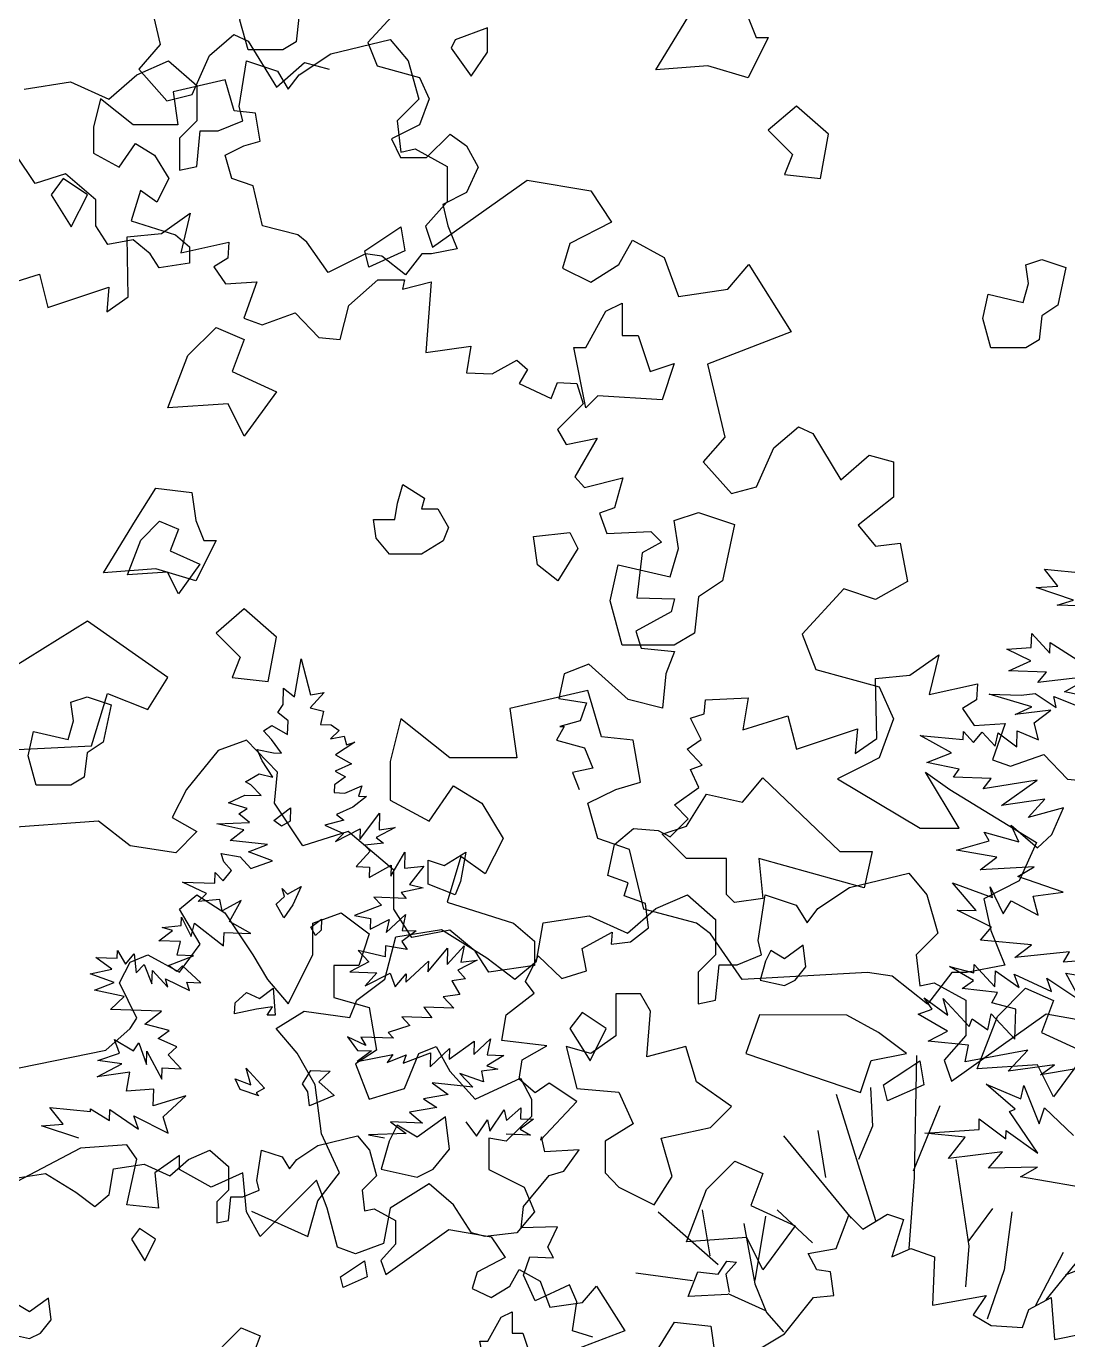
# Model space of a CAD drawing. Header units: inches. Extents: x 11.9 to 85.3, y 21.1 to 37.4.
# Drawn here: x 15.43 to 15.891, y 23.32 to 23.9 of the extents above; entities that cross this region are included whole.
import ezdxf

# ---------------------------------------------------------------- set-up
doc = ezdxf.new("R2010")
doc.units = ezdxf.units.IN
doc.header["$MEASUREMENT"] = 0
doc.layers.add('CAY', color=94, linetype='Continuous')
doc.layers.add('CAY-3', color=61, linetype='Continuous')

# ---------------------------------------------------------------- blocks, each defined once
blk = doc.blocks.new('A$C76451831')
at = {"layer": 'CAY'}
for p, q in [((1479.9, 1929.8), (1538.3, 1944)), ((1538.3, 1944), (1555.9, 1922.7)), ((1448.6, 1909.2), (1479.9, 1929.8)), ((1288.9, 1909.2), (1320.1, 1922.7)), ((1320.1, 1922.7), (1347.8, 1898.6)), ((1389.7, 1877.9), (1396.8, 1922.7)), ((1396.8, 1922.7), (1427.4, 1912.7)), ((1555.9, 1922.7), (1566.6, 1885)), ((1178, 1895), (1223.4, 1902.1)), ((1223.4, 1902.1), (1261.1, 1885)), ((1261.1, 1885), (1288.9, 1909.2)), ((1427.4, 1912.7), (1438, 1895)), ((1438, 1895), (1448.6, 1909.2)), ((1033, 1881.5), (1077.8, 1888.5)), ((1077.8, 1888.5), (1122.6, 1860.8)), ((1171.5, 1857.3), (1178, 1895)), ((1347.8, 1898.6), (1347.8, 1863.8)), ((1022.3, 1839.6), (1033, 1881.5)), ((1393.2, 1863.8), (1389.7, 1877.9)), ((1566.6, 1885), (1545.3, 1863.8)), ((1347.8, 1863.8), (1330.7, 1846.6)), ((1369, 1853.7), (1393.2, 1863.8)), ((1545.3, 1863.8), (1548.9, 1833.1)), ((1122.6, 1860.8), (1150.3, 1839.6)), ((1150.3, 1839.6), (1171.5, 1857.3)), ((1347.8, 1818.9), (1351.4, 1853.7)), ((1351.4, 1853.7), (1369, 1853.7)), ((994.6, 1818.9), (1022.3, 1839.6)), ((1330.7, 1846.6), (1330.7, 1815.4)), ((1548.9, 1833.1), (1563, 1836)), ((1563, 1836), (1594.3, 1818.9)), ((987.6, 1801.8), (994.6, 1818.9)), ((1330.7, 1815.4), (1347.8, 1818.9)), ((1594.3, 1818.9), (1594.3, 1784.1)), ((915, 1791.2), (942.7, 1808.3)), ((942.7, 1808.3), (987.6, 1801.8)), ((1580.1, 1739.3), (1673.3, 1805.4)), ((1673.3, 1805.4), (1735.8, 1794.7)), ((935.7, 1767), (915, 1791.2)), ((1594.3, 1784.1), (1573, 1759.9)), ((953.4, 1735.8), (935.7, 1767)), ((1573, 1759.9), (1580.1, 1739.3)), ((4659.2, 1730), (4666, 1767.4)), ((4666, 1767.4), (4675.2, 1732.1)), ((959.8, 1687.4), (953.4, 1735.8)), ((4648.1, 1722.6), (4648.6, 1738.5)), ((4648.6, 1738.5), (4659.2, 1730)), ((4688.4, 1734.4), (4674.7, 1719)), ((4675.2, 1732.1), (4688.4, 1734.4)), ((4642.8, 1714.7), (4648.1, 1722.6)), ((4653, 1706.2), (4642.8, 1714.7)), ((4674.7, 1719), (4687.7, 1715.8)), ((4687.7, 1715.8), (4685, 1702.8)), ((4628.6, 1696.6), (4636.9, 1701.7)), ((4636.5, 1688.1), (4628.6, 1696.6)), ((4636.9, 1701.7), (4652.5, 1693)), ((4652.5, 1693), (4653, 1706.2)), ((4685, 1702.8), (4695.4, 1702.4)), ((4703.4, 1696.7), (4694.9, 1688.8)), ((4695.4, 1702.4), (4703.4, 1696.7)), ((977.5, 1649), (959.8, 1687.4)), ((4646.4, 1674.6), (4636.5, 1688.1)), ((4694.9, 1688.8), (4708.2, 1691.1)), ((4718.8, 1685.3), (4699.8, 1672.8)), ((4708.2, 1691.1), (4710.6, 1682.8)), ((4710.6, 1682.8), (4718.8, 1685.3)), ((4627.6, 1667.1), (4622.5, 1678.2)), ((4622.5, 1678.2), (4638.7, 1674.9)), ((4638.7, 1674.9), (4646.4, 1674.6)), ((4699.8, 1672.8), (4715.4, 1664.1)), ((4637.9, 1650.9), (4627.6, 1667.1)), ((4715.4, 1664.1), (4699.3, 1656.9)), ((4699.3, 1656.9), (4709.5, 1651.1)), ((956.3, 1621.3), (977.5, 1649)), ((4611, 1646.4), (4624.4, 1654.1)), ((4616.3, 1643.5), (4611, 1646.4)), ((4626.4, 1632.7), (4616.3, 1643.5)), ((4624.4, 1654.1), (4637.9, 1650.9)), ((4698.8, 1643.4), (4698.5, 1635.7)), ((4709.5, 1651.1), (4698.8, 1643.4)), ((4708.9, 1635.3), (4725.5, 1642.4)), ((4725.5, 1642.4), (4722.4, 1632.1)), ((4594.4, 1625.7), (4610.5, 1633.3)), ((4610.5, 1633.3), (4626.4, 1632.7)), ((4698.5, 1635.7), (4708.9, 1635.3)), ((4730.1, 1631.8), (4716.6, 1621.4)), ((4722.4, 1632.1), (4730.1, 1631.8)), ((946.3, 1586.5), (956.3, 1621.3)), ((4612.8, 1620.1), (4594.4, 1625.7)), ((4604.5, 1614.9), (4612.8, 1620.1)), ((4716.6, 1621.4), (4700.5, 1614.3)), ((890.9, 1611.3), (946.3, 1586.5)), ((4582.8, 1604.8), (4615, 1606.4)), ((4609.3, 1598.9), (4582.8, 1604.8)), ((4615, 1606.4), (4604.5, 1614.9)), ((4708, 1608.6), (4689.3, 1603.8)), ((4689.3, 1603.8), (4707.5, 1595.4)), ((4700.5, 1614.3), (4708, 1608.6)), ((4723.6, 1589.4), (4743.1, 1615.5)), ((4743.1, 1615.5), (4742.6, 1599.2)), ((4595.8, 1588.5), (4609.3, 1598.9)), ((4699.6, 1587.6), (4724, 1599.9)), ((4707.5, 1595.4), (4699.6, 1587.6)), ((4724, 1599.9), (4723.6, 1589.4)), ((4758.5, 1601.4), (4739.6, 1591.6)), ((4739.6, 1591.6), (4747.1, 1585.9)), ((4742.6, 1599.2), (4758.5, 1601.4)), ((4632.8, 1584.5), (4595.8, 1588.5)), ((4614, 1577.4), (4632.8, 1584.5)), ((4733.7, 1578.2), (4720, 1562.8)), ((4747.1, 1585.9), (4728.4, 1583.8)), ((4728.4, 1583.8), (4733.7, 1578.2)), ((4587.2, 1575.6), (4605.7, 1572.3)), ((4589.7, 1567.4), (4587.2, 1575.6)), ((4597.1, 1559), (4589.7, 1567.4)), ((4605.7, 1572.3), (4616.2, 1561)), ((4637.7, 1568.4), (4614, 1577.4)), ((4616.2, 1561), (4637.7, 1568.4)), ((4754.1, 1553.5), (4768.1, 1577)), ((4768.1, 1577), (4767.5, 1561.2)), ((4580.8, 1546.4), (4581.1, 1557.2)), ((4581.1, 1557.2), (4589, 1548.8)), ((4589, 1548.8), (4597.1, 1559)), ((4720, 1562.8), (4733.1, 1562.4)), ((4732.8, 1552), (4754.5, 1564.3)), ((4733.1, 1562.4), (4732.8, 1552)), ((4754.5, 1564.3), (4754.1, 1553.5)), ((4767.5, 1561.2), (4786.6, 1563.2)), ((4786.6, 1563.2), (4772.4, 1545.1)), ((4572.7, 1536.2), (4549.1, 1547.5)), ((4549.1, 1547.5), (4580.8, 1546.4)), ((4785.9, 1541.9), (4764.4, 1537.2)), ((4772.4, 1545.1), (4785.9, 1541.9)), ((4564.3, 1528.4), (4572.7, 1536.2)), ((4585.6, 1530.3), (4564.3, 1528.4)), ((4588, 1519.4), (4585.6, 1530.3)), ((4606.9, 1529.6), (4588, 1519.4)), ((4595.3, 1508.7), (4606.9, 1529.6)), ((4769.2, 1531.6), (4737.5, 1532.7)), ((4737.5, 1532.7), (4745, 1524.8)), ((4764.4, 1537.2), (4769.2, 1531.6)), ((4547.6, 1504.9), (4547.9, 1513.1)), ((4547.9, 1513.1), (4557.6, 1494.1)), ((4745, 1524.8), (4718.3, 1514.8)), ((4718.3, 1514.8), (4734.1, 1511.6)), ((4749.5, 1497.9), (4768.7, 1515.8)), ((4768.7, 1515.8), (4765.4, 1500)), ((4528.9, 1502.9), (4547.6, 1504.9)), ((4539.3, 1499.8), (4528.9, 1502.9)), ((4557.6, 1494.1), (4560.8, 1507.2)), ((4560.8, 1507.2), (4589.5, 1484.9)), ((4616.2, 1497.1), (4595.3, 1508.7)), ((4734.1, 1511.6), (4733.7, 1501.1)), ((4733.7, 1501.1), (4752.6, 1510.9)), ((4752.6, 1510.9), (4749.5, 1497.9)), ((4525.8, 1489.8), (4539.3, 1499.8)), ((4547, 1489.1), (4525.8, 1489.8)), ((4543.8, 1475.6), (4547, 1489.1)), ((4589.5, 1484.9), (4589.9, 1498)), ((4589.9, 1498), (4616.2, 1497.1)), ((4779, 1499.6), (4765, 1489.2)), ((4765, 1489.2), (4770.2, 1481.3)), ((4765.4, 1500), (4779, 1499.6)), ((4484.8, 1472.7), (4485.1, 1480.4)), ((4485.1, 1480.4), (4492.8, 1466.9)), ((4492.8, 1466.9), (4501.3, 1477.1)), ((4501.3, 1477.1), (4503.4, 1458.4)), ((4535.3, 1465.5), (4559.7, 1475)), ((4559.7, 1475), (4543.8, 1475.6)), ((4722.1, 1480.2), (4732.6, 1469)), ((4748.6, 1473.9), (4722.1, 1480.2)), ((4749, 1484.7), (4748.6, 1473.9)), ((4770.2, 1481.3), (4749, 1484.7)), ((4790.7, 1459.3), (4810.1, 1482.6)), ((4809.5, 1466.3), (4826.5, 1484.8)), ((4810.1, 1482.6), (4809.5, 1466.3)), ((4826.5, 1484.8), (4823.2, 1468.6)), ((4458, 1457.3), (4479.5, 1462)), ((4463.6, 1473.4), (4484.8, 1472.7)), ((4479.5, 1462), (4463.6, 1473.4)), ((4503.4, 1458.4), (4511.4, 1466.3)), ((4511.4, 1466.3), (4518.8, 1447.4)), ((4543.3, 1459.7), (4535.3, 1465.5)), ((4548.9, 1465), (4543.3, 1459.7)), ((4566.9, 1448.5), (4548.9, 1465)), ((4732.6, 1469), (4713.7, 1459.2)), ((4769, 1449.1), (4791.1, 1469.7)), ((4791.1, 1469.7), (4790.7, 1459.3)), ((4839.1, 1470.7), (4820.2, 1461)), ((4823.2, 1468.6), (4839.1, 1470.7)), ((4481.7, 1448.7), (4458, 1457.3)), ((4462.4, 1441.3), (4481.7, 1448.7)), ((4518.8, 1447.4), (4519.3, 1460.6)), ((4519.3, 1460.6), (4534.6, 1444.2)), ((4534.6, 1444.2), (4532.2, 1452.4)), ((4532.2, 1452.4), (4555.8, 1440.7)), ((4555.8, 1440.7), (4553.3, 1449)), ((4553.3, 1449), (4566.9, 1448.5)), ((4713.7, 1459.2), (4740.4, 1458.3)), ((4740.4, 1458.3), (4729, 1445.5)), ((4729, 1445.5), (4753.5, 1457.8)), ((4753.5, 1457.8), (4758.5, 1444.5)), ((4758.5, 1444.5), (4769.3, 1457.3)), ((4769.3, 1457.3), (4769, 1449.1)), ((4827.6, 1452.5), (4814.4, 1450.3)), ((4814.4, 1450.3), (4822.1, 1436.9)), ((4820.2, 1461), (4827.6, 1452.5)), ((4491.7, 1434.8), (4462.4, 1441.3)), ((4822.1, 1436.9), (4805.7, 1434.7)), ((4478.1, 1422.1), (4491.7, 1434.8)), ((4786.8, 1424.5), (4794.5, 1413.8)), ((4816.2, 1423.5), (4786.8, 1424.5)), ((4805.7, 1434.7), (4816.2, 1423.5)), ((4528.3, 1420.4), (4478.1, 1422.1)), ((4512, 1407.8), (4528.3, 1420.4)), ((4794.5, 1413.8), (4765.1, 1414.8)), ((4765.1, 1414.8), (4773, 1406.4)), ((4535.8, 1401.5), (4512, 1407.8)), ((4525.1, 1393.7), (4535.8, 1401.5)), ((4773, 1406.4), (4751.5, 1399.4)), ((4751.5, 1399.4), (4756.7, 1393.8)), ((4487, 1379.2), (4482, 1392.5)), ((4482, 1392.5), (4500.7, 1381.4)), ((4500.7, 1381.4), (4505.9, 1389.4)), ((4505.9, 1389.4), (4513.4, 1367.9)), ((4543.4, 1385.4), (4525.1, 1393.7)), ((4535, 1377.5), (4543.4, 1385.4)), ((4711.4, 1395.4), (4721.4, 1381.9)), ((4729.7, 1386.6), (4711.4, 1395.4)), ((4724.6, 1394.9), (4729.7, 1386.6)), ((4756.7, 1393.8), (4724.6, 1394.9)), ((4792.9, 1365.8), (4812.1, 1383.7)), ((4811.7, 1373.3), (4836.3, 1391)), ((4812.1, 1383.7), (4811.7, 1373.3)), ((4835.9, 1377.9), (4852.3, 1393.2)), ((4836.3, 1391), (4835.9, 1377.9)), ((4852.3, 1393.2), (4849, 1377.4)), ((4465.5, 1371.8), (4487, 1379.2)), ((4489.4, 1368.7), (4465.5, 1371.8)), ((4513.4, 1367.9), (4513.8, 1381)), ((4513.8, 1381), (4528.7, 1353.7)), ((4547.7, 1363.9), (4535, 1377.5)), ((4735, 1381.4), (4721, 1371)), ((4721, 1371), (4756.1, 1378)), ((4721.4, 1381.9), (4735, 1381.4)), ((4756.1, 1378), (4750.4, 1370)), ((4750.4, 1370), (4769.3, 1377.5)), ((4766.3, 1369.4), (4793.3, 1379.4)), ((4769.3, 1377.5), (4766.3, 1369.4)), ((4793.3, 1379.4), (4792.9, 1365.8)), ((4865.3, 1376.9), (4848.6, 1366.6)), ((4849, 1377.4), (4865.3, 1376.9)), ((3035.1, 1358.6), (3052.2, 1286.6)), ((4464.9, 1355.9), (4489.4, 1368.7)), ((4497.2, 1360.3), (4464.9, 1355.9)), ((4493.9, 1341.8), (4497.2, 1360.3)), ((4528.7, 1353.7), (4529.1, 1364.6)), ((4529.1, 1364.6), (4547.7, 1363.9)), ((4822.1, 1359.3), (4834.8, 1345.7)), ((4845.4, 1350.8), (4822.1, 1359.3)), ((4859.4, 1363.5), (4843.5, 1361.3)), ((4843.5, 1361.3), (4845.4, 1350.8)), ((4848.6, 1366.6), (4859.4, 1363.5)), ((4834.8, 1345.7), (4795, 1349.9)), ((4795, 1349.9), (4810.5, 1338.4)), ((4520.7, 1343.6), (4493.9, 1341.8)), ((4520.1, 1327.3), (4520.7, 1343.6)), ((4552.2, 1337), (4520.1, 1327.3)), ((4530.1, 1316.5), (4552.2, 1337)), ((4810.5, 1338.4), (4786.3, 1334.3)), ((4786.3, 1334.3), (4799.6, 1325.7)), ((4431.5, 1309.1), (4418.5, 1325.8)), ((4418.5, 1325.8), (4458.3, 1321.7)), ((4458.3, 1321.7), (4458.4, 1324.4)), ((4458.4, 1324.4), (4477, 1312.9)), ((4477, 1312.9), (4477.4, 1323.8)), ((4477.4, 1323.8), (4505.7, 1304.2)), ((4799.6, 1325.7), (4772.7, 1321.2)), ((4772.7, 1321.2), (4785.5, 1310.3)), ((4851.8, 1302.5), (4865.7, 1323.4)), ((4865.7, 1323.4), (4868.1, 1312.9)), ((4868.1, 1312.9), (4882.1, 1325.5)), ((4882.1, 1325.5), (4881.7, 1314.6)), ((4410.2, 1307.5), (4431.5, 1309.1)), ((4446.9, 1295.4), (4410.2, 1307.5)), ((4501.2, 1317.5), (4535, 1300.5)), ((4505.7, 1304.2), (4501.2, 1317.5)), ((4535, 1300.5), (4530.1, 1316.5)), ((4753.8, 1311.4), (4769.3, 1300)), ((4785.5, 1310.3), (4753.8, 1311.4)), ((4828.1, 1311.5), (4838.5, 1297.6)), ((4838.5, 1297.6), (4849.5, 1313.5)), ((4849.5, 1313.5), (4851.8, 1302.5)), ((4894.8, 1314.2), (4881.4, 1304.2)), ((4881.7, 1314.6), (4894.8, 1314.2)), ((4682.3, 1288.4), (4721.2, 1297.8)), ((4721.2, 1297.8), (4733, 1283.7)), ((4769.3, 1300), (4732.1, 1298.6)), ((4732.1, 1298.6), (4747.8, 1295.7)), ((4891.6, 1298.4), (4867.6, 1299.3)), ((4881.4, 1304.2), (4891.6, 1298.4)), ((3052.2, 1286.6), (3031, 1262.4)), ((4554.9, 1274.6), (4575.8, 1283.7)), ((4575.8, 1283.7), (4594.3, 1267.5)), ((4622.2, 1253.8), (4626.9, 1283.7)), ((4626.9, 1283.7), (4647.3, 1277)), ((4661.5, 1274.6), (4682.3, 1288.4)), ((4733, 1283.7), (4740.1, 1258.5)), ((4481, 1265.2), (4511.3, 1269.9)), ((4511.3, 1269.9), (4536.5, 1258.5)), ((4536.5, 1258.5), (4554.9, 1274.6)), ((4594.3, 1267.5), (4594.3, 1244.3)), ((4647.3, 1277), (4654.4, 1265.2)), ((4654.4, 1265.2), (4661.5, 1274.6)), ((4384.3, 1256.1), (4414.2, 1260.8)), ((4414.2, 1260.8), (4444.1, 1242.4)), ((4476.7, 1240), (4481, 1265.2)), ((4740.1, 1258.5), (4725.9, 1244.3)), ((4444.1, 1242.4), (4462.6, 1228.2)), ((4594.3, 1244.3), (4582.9, 1232.9)), ((4608.4, 1237.6), (4624.5, 1244.3)), ((4624.5, 1244.3), (4622.2, 1253.8)), ((4725.9, 1244.3), (4728.3, 1223.9)), ((4462.6, 1228.2), (4476.7, 1240)), ((4582.9, 1232.9), (4582.9, 1212.1)), ((4594.3, 1214.4), (4596.6, 1237.6)), ((4596.6, 1237.6), (4608.4, 1237.6)), ((4728.3, 1223.9), (4737.7, 1225.8)), ((4737.7, 1225.8), (4758.6, 1214.4)), ((5192.6, 1187), (5205.3, 1219.7)), ((5205.3, 1219.7), (5219, 1206)), ((5219, 1206), (5243.2, 1220.8)), ((5243.2, 1220.8), (5259.1, 1215.5)), ((4582.9, 1212.1), (4594.3, 1214.4)), ((4749.1, 1161.4), (4811.2, 1205.4)), ((4758.6, 1214.4), (4758.6, 1191.2)), ((4811.2, 1205.4), (4852.9, 1198.3)), ((5259.1, 1215.5), (5247.5, 1178.6)), ((4758.6, 1191.2), (4744.4, 1175.1)), ((4852.9, 1198.3), (4866.7, 1177.9)), ((4866.7, 1177.9), (4839.1, 1163.7)), ((5165.2, 1181.8), (5192.6, 1187)), ((5173.6, 1165.9), (5165.2, 1181.8)), ((5247.5, 1178.6), (5266.4, 1187)), ((5266.4, 1187), (5289.7, 1178.6)), ((5289.7, 1178.6), (5287.5, 1131.1)), ((4744.4, 1175.1), (4749.1, 1161.4)), ((4871.4, 1149.9), (4880.4, 1166.1)), ((4880.4, 1166.1), (4901.2, 1154.7)), ((5187.3, 1163.8), (5173.6, 1165.9)), ((4839.1, 1163.7), (4834.4, 1147.6)), ((4901.2, 1154.7), (4910.7, 1129.1)), ((5190.5, 1140.6), (5187.3, 1163.8)), ((4834.4, 1147.6), (4852.9, 1138.5)), ((4852.9, 1138.5), (4871.4, 1149.9)), ((4942.9, 1133.8), (4956.7, 1149.9)), ((4956.7, 1149.9), (4984.6, 1105.9)), ((5142, 1102.7), (5170.5, 1138.5)), ((5170.5, 1138.5), (5190.5, 1140.6)), ((5287.5, 1131.1), (5340.3, 1140.6)), ((5340.3, 1140.6), (5327.6, 1121.6)), ((5382.5, 1126.9), (5404.6, 1138.5)), ((5404.6, 1138.5), (5407.8, 1097.4)), ((4910.7, 1129.1), (4942.9, 1133.8)), ((5376.1, 1109), (5382.5, 1126.9)), ((5327.6, 1121.6), (5345.5, 1111.1)), ((4984.6, 1105.9), (4929.6, 1084.7)), ((5118.8, 1089), (5142, 1102.7)), ((5345.5, 1111.1), (5376.1, 1109)), ((5407.8, 1097.4), (5435.2, 1102.7)), ((3915.1, 501.1), (3898, 463.3)), ((3898, 463.3), (3863.2, 445.6)), ((3863.2, 445.6), (3870.3, 414.4)), ((3870.3, 414.4), (3883.8, 380.2)), ((3883.8, 380.2), (3846.1, 373.1)), ((3831.9, 373.1), (3807.8, 341.8)), ((3846.1, 373.1), (3831.9, 373.1))]:
    blk.add_line(p, q, dxfattribs=at)
for points in [[(4363.7, 2132.3), (4408, 2146), (4416.4, 2113.3), (4476.5, 2133.3), (4474.4, 2109.1), (4495.5, 2123.9), (4494.4, 2182.9), (4528.2, 2186.1), (4556.7, 2206.1), (4547.2, 2167.1), (4594.6, 2177.6), (4593.6, 2161.8), (4579.9, 2153.4), (4591.5, 2136.5), (4622.1, 2138.6), (4609.4, 2102.8), (4627.3, 2096.4), (4660, 2108), (4683.2, 2083.8), (4704.3, 2081.7), (4712.8, 2115.4), (4741.2, 2140.7), (4767.6, 2140.7), (4765.5, 2131.2), (4794, 2138.6), (4788.7, 2069), (4833, 2075.3), (4828.8, 2049), (4854.1, 2047.9), (4878.3, 2061.6), (4888.9, 2052.1), (4880.5, 2038.4), (4912.1, 2023.7), (4918.4, 2039.5), (4937.4, 2038.4), (4943.7, 2018.4), (4918.4, 1993.1), (4926.9, 1978.3), (4957.4, 1984.6), (4935.3, 1946.7), (4944.8, 1936.1), (4982.8, 1945.6), (4974.3, 1916.1), (4959.6, 1910.8), (4966.9, 1890.8), (5010.2, 1892.9), (5020.7, 1882.3), (5001.7, 1871.8), (4996.5, 1827.5), (5033.4, 1826.4), (5030.2, 1813.8), (4995.4, 1794.8), (5000.7, 1777.9), (5033.4, 1774.7), (5024.9, 1752.6), (5021.8, 1718.9), (4988, 1727.3), (4949, 1762.1), (4924.8, 1752.6), (4919.5, 1728.3), (4946.9, 1724.1), (4940.6, 1706.2), (4920.5, 1700.9), (4924.8, 1700.9), (4917.4, 1687.2), (4944.8, 1679.8), (4953.2, 1659.8), (4933.2, 1655.6), (4939.5, 1638.7)], [(4953.2, 1099.5), (4933.2, 1105.8), (4937.4, 1134.3), (4930, 1151.2), (4896.3, 1135.4), (4884.7, 1160.7), (4891, 1178.6), (4914.2, 1177.5), (4908.9, 1188.1), (4918.4, 1208.1), (4882.5, 1207.1), (4884.7, 1228.2), (4910, 1258.8), (4924.7, 1263), (4939.5, 1284.1), (4905.7, 1282), (4902.6, 1296.7), (4901.5, 1293.6), (4937.4, 1331.5), (4910, 1349.5), (4896.3, 1340), (4880.4, 1353.7), (4883.6, 1372.7), (4907.9, 1386.4), (4863.6, 1391.6), (4867.8, 1417), (4895.2, 1438.1), (4886.8, 1449.7), (4899.4, 1475), (4922.6, 1452.8), (4946.9, 1460.2), (4942.7, 1482.3), (4972.2, 1498.2), (4971.1, 1486.6), (4990.1, 1488.7), (5008, 1502.4), (5004.9, 1526.6), (4983.8, 1534), (4988, 1546.7), (4968, 1554.1), (4974.3, 1584.7), (4993.3, 1600.5), (5017.5, 1598.4), (5029.1, 1592), (5047.1, 1610), (5033.4, 1623.7), (5057.6, 1640.6), (5049.2, 1658.5), (5060.8, 1662.7), (5046, 1678.5), (5059.7, 1688), (5049.2, 1709.1), (5062.9, 1713.3), (5063.9, 1727), (5106.1, 1729.1), (5100.9, 1697.5), (5145.2, 1711.2), (5153.6, 1678.5), (5213.7, 1698.6), (5211.6, 1674.3), (5232.7, 1689.1), (5231.6, 1748.1), (5265.4, 1751.3), (5293.9, 1771.3), (5284.4, 1732.3), (5331.8, 1742.9), (5330.8, 1727), (5317.1, 1718.6), (5328.7, 1701.7), (5359.3, 1703.8), (5346.6, 1668), (5364.5, 1661.6), (5397.2, 1673.2), (5420.4, 1649), (5441.5, 1646.9)], [(4680, 1494.9), (4675.3, 1503.2), (4686, 1511), (4685.6, 1500.1), (4680, 1494.9)], [(5271.7, 1376.9), (5269.6, 1256.6), (5264.3, 1187)], [(5226.4, 1345.2), (5228.5, 1307.3), (5214.8, 1274.6)], [(5192.6, 1338.9), (5231.6, 1214.5)], [(5294.9, 1327.3), (5268.6, 1263)], [(5140.9, 1297.8), (5207.4, 1216.6)], [(5174.7, 1303.1), (5182.1, 1256.6)], [(5310.7, 1274.6), (5323.4, 1189.1), (5320.2, 1149.1)], [(5017.5, 1222.9), (5076.6, 1171.2)], [(5060.8, 1225), (5068.2, 1179.7)], [(5123, 1218.7), (5112.5, 1155.4)], [(5134.6, 1225), (5169.4, 1192.3)], [(5346.6, 1226.1), (5322.3, 1193.4)], [(5365.6, 1222.9), (5358.2, 1165.9), (5341.3, 1117.4)], [(3979.1, 158.1), (3899.4, 171.8), (3916.1, 181.6), (3868, 180.6), (3881.7, 196.4), (3828.5, 190.1), (3845, 210.9), (3805.3, 215), (3858.5, 218.6), (3858.8, 229), (3884.9, 209.5), (3885.2, 217.6), (3916.5, 195.2), (3888.5, 236.1), (3894, 238.6), (3865.5, 263.2), (3899.8, 248.8), (3902.6, 261.9), (3917.6, 224.2), (3923.1, 239.9), (3951.6, 212.6)], [(3983.5, 283.1), (3919.2, 272.2), (3932.7, 282.1), (3887.2, 276), (3906.5, 296.7), (3844.9, 285.2), (3848.2, 301.4), (3808.5, 305.5), (3827.4, 315.3), (3798.5, 332.2), (3812.3, 337.1), (3804.5, 348.3), (3827.9, 331.1), (3823.1, 347.6), (3848.9, 320), (3851.8, 327.6), (3867.3, 316.6), (3870.6, 332.4), (3893.7, 307.5), (3894.8, 337), (3871, 343.2), (3876.8, 353.5), (3842, 357.4), (3853.2, 365.2), (3829.6, 379.1), (3853.4, 372.9), (3853.7, 381), (3874.2, 359), (3874.8, 374.8), (3898.2, 358.2), (3893.2, 371.5), (3929.8, 354.3), (3925.3, 367.6), (3958.9, 345.2), (3944, 372.4), (4002.2, 362.7)], [(4011.2, 388.7), (3941.7, 383.4), (3947.5, 393.6), (3893.8, 387.8), (3910.1, 400.4), (3860, 404.8), (3870.8, 417.6), (3837, 434.6), (3855.6, 434), (3832.5, 461.5), (3871.9, 447), (3869.5, 457.5), (3882.2, 430.8), (3890.3, 443.7), (3916.6, 429.6), (3911.8, 448.3), (3941.4, 452.3), (3896.6, 467.5), (3912.8, 477.3), (3859.7, 474.2), (3876, 486.8), (3836.3, 493.6), (3868.4, 502.9), (3863.7, 511.2), (3897.8, 501.9), (3890.2, 518), (3916.2, 495.8), (3930.2, 508.9), (3941.6, 535.3), (3906.8, 525.6), (3923.3, 543.6), (3880.5, 537.4), (3915.8, 562.4), (3862.5, 553.9), (3870.5, 564), (3833.4, 565.3), (3839.1, 573.3), (3807.2, 579.8), (3831.5, 589.4), (3800.4, 606.4), (3842.9, 602.6), (3843.1, 610.3), (3853.2, 599.5), (3861.7, 609.7), (3874.4, 596.1), (3877.5, 609.1), (3895.6, 595.3), (3896.2, 611.2), (3917.2, 602.3), (3912.8, 618.8), (3929.1, 631.3), (3894, 627.1), (3910.6, 634.7), (3868.4, 647.1), (3900.1, 646), (3913.8, 647.7), (3934.6, 633.9), (3932.3, 644.8), (3976.9, 627)], [(3987.8, 640.2), (3942.8, 649.4), (3970.1, 664.8), (3916.4, 658.5), (3924.9, 668.7), (3887.8, 670), (3909.5, 680.1), (3885.8, 691.3), (3909.9, 693.2), (3910.4, 706.8), (3928.3, 687.6), (3928.7, 698), (3954.8, 681.2)], [(3967.1, 733.8), (3935.4, 734.9), (3951.4, 739.8), (3914.7, 752), (3936, 753.5), (3923, 770.3), (3962.8, 766.2)], [(5101.9, 1211.3), (5112.5, 1152.2), (5124.1, 1123.8), (5140.9, 1104.8)], [(5444.7, 1192.3), (5399.3, 1136.4)], [(5416.2, 1182.8), (5388.8, 1130.1)], [(5086.1, 1141.7), (5047.1, 1139.6), (5056.6, 1163.8), (5076.6, 1161.7), (5085, 1174.4), (5094.5, 1173.3), (5084, 1161.7), (5087.2, 1143.8)], [(5451, 1173.3), (5418.3, 1160.7)], [(4995.4, 1162.8), (5051.3, 1155.4)], [(5086.1, 1142.7), (5123, 1125.9)]]:
    blk.add_lwpolyline(points, dxfattribs=at)
for points in [[(4784.5, 1915.2), (4800.4, 1915.2), (4810.9, 1896.7), (4805.6, 1883.5), (4784.5, 1870.3), (4752.8, 1870.3), (4739.6, 1886.1), (4737, 1904.6), (4758.1, 1904.6), (4760.8, 1920.5), (4766, 1939), (4787.2, 1925.7)], [(4507.9, 1884.3), (4526.4, 1902.8), (4544.9, 1894.9), (4536.9, 1873.7), (4566, 1860.5), (4544.9, 1831.5), (4534.3, 1852.6), (4494.7, 1850)], [(1240.2, 1791.1), (1216.4, 1806.9), (1204.5, 1791.1), (1224.3, 1759.4)], [(1537.1, 1751.5), (1548.9, 1759.4), (1552.9, 1735.6), (1517.3, 1719.8), (1513.3, 1735.6)], [(4396.9, 1672), (4402.2, 1695.8), (4436.5, 1687.9), (4441.8, 1706.3), (4439.1, 1724.8), (4455, 1730.1), (4478.7, 1722.2), (4470.8, 1685.2), (4455, 1674.7), (4452.3, 1650.9), (4439.1, 1643), (4404.8, 1643)], [(1085.8, 1672.3), (1081.8, 1704), (1054.1, 1684.2), (1034.3, 1696), (1026.4, 1680.2), (1018.5, 1652.5), (1054.1, 1644.6), (1069.9, 1652.5)], [(1339.1, 1632.7), (1366.8, 1660.4), (1394.5, 1648.5), (1382.7, 1616.8), (1426.2, 1597), (1394.5, 1553.5), (1378.7, 1585.2), (1319.3, 1581.2)], [(4639.1, 1608.3), (4655.4, 1620.8), (4655, 1607.7), (4646.6, 1602.6)], [(4791, 1545.5), (4791, 1569.3), (4806.8, 1564), (4827.9, 1577.2), (4822.7, 1548.1), (4817.4, 1534.9)], [(4641.2, 1525.7), (4649.6, 1533.5), (4647.2, 1541.3), (4652.4, 1535.7), (4665.8, 1543.4), (4657.5, 1525.1), (4648.9, 1512.3)], [(1287.7, 1470.3), (1307.5, 1502), (1343.1, 1498), (1347, 1470.3), (1355, 1450.5), (1366.8, 1450.5), (1347, 1410.9), (1307.5, 1422.8), (1256, 1418.8)], [(5162.8, 1464.3), (5160.2, 1485.4), (5141.7, 1472.2), (5128.5, 1480.1), (5123.3, 1469.6), (5118, 1451.1), (5141.7, 1445.8), (5152.3, 1451.1)], [(4640.1, 1416.5), (4632.4, 1416.7), (4637.7, 1424.7), (4621.8, 1422.5), (4600.3, 1417.9), (4600.7, 1428.7), (4611.9, 1438.8), (4624.8, 1432.9), (4638.3, 1443.3)], [(5351.5, 1415.3), (5379.2, 1443), (5406.9, 1431.1), (5395, 1399.4), (5438.6, 1379.6), (5406.9, 1336.1), (5391, 1367.8), (5331.7, 1363.8)], [(4624.2, 1337.2), (4605.8, 1343.3), (4600.8, 1353.9), (4616.4, 1347.9), (4611.6, 1364.4), (4629.9, 1344.7), (4621.6, 1340)], [(4672.4, 1341), (4667.2, 1348.9), (4675.4, 1362.2), (4694.4, 1361.5), (4683.1, 1351), (4698.5, 1337.4), (4674.2, 1327.3)], [(3571.8, 1313.3), (3591.6, 1345), (3627.2, 1341), (3631.2, 1313.3), (3639.1, 1293.5), (3651, 1293.5), (3631.2, 1253.9), (3591.6, 1265.8), (3540.1, 1261.8)], [(3342.6, 1291.2), (3338.7, 1283.3), (3358.5, 1255.6), (3374.3, 1279.3), (3374.3, 1303.1)], [(3702.4, 1154.9), (3710.3, 1198.4), (3678.7, 1226.2), (3651, 1202.4), (3674.7, 1178.6), (3666.8, 1158.8)], [(4522.5, 1195.9), (4506.6, 1206.4), (4498.7, 1195.9), (4511.9, 1174.8)], [(4720.4, 1169.5), (4728.3, 1174.8), (4731, 1158.9), (4707.2, 1148.4), (4704.6, 1158.9)], [(4419.5, 1116.7), (4416.9, 1137.8), (4398.4, 1124.6), (4385.2, 1132.5), (4380, 1122), (4374.7, 1103.5), (4398.4, 1098.2), (4409, 1103.5)], [(4862.9, 1119.3), (4873.5, 1124.6), (4873.5, 1103.5), (4884.1, 1103.5), (4892, 1079.7), (4907.8, 1085), (4899.9, 1061.2), (4857.7, 1063.9), (4849.7, 1055.9), (4841.8, 1095.6), (4849.7, 1095.6)], [(4588.5, 1090.3), (4606.9, 1108.8), (4625.4, 1100.8), (4617.5, 1079.7), (4646.5, 1066.5), (4625.4, 1037.5), (4614.9, 1058.6), (4575.3, 1055.9)], [(3862.3, 1017), (3867.6, 1040.8), (3901.9, 1032.9), (3907.2, 1051.4), (3904.5, 1069.8), (3920.4, 1075.1), (3944.1, 1067.2), (3936.2, 1030.2), (3920.4, 1019.7), (3917.7, 995.9), (3904.5, 988), (3870.2, 988)]]:
    blk.add_lwpolyline(points, close=True, dxfattribs=at)
at = {"layer": 'CAY-3'}
for p, q in [((3100.6, 1276), (3124.7, 1296.6)), ((3124.7, 1296.6), (3138.9, 1290.1)), ((3138.9, 1290.1), (3166.6, 1244.7)), ((3220.2, 1277.6), (3278.5, 1291.8)), ((3278.5, 1291.8), (3296.2, 1270.6)), ((3029.1, 1257), (3060.4, 1270.6)), ((3060.4, 1270.6), (3088.1, 1246.4)), ((3083.5, 1237.6), (3100.6, 1276)), ((3130, 1225.7), (3137, 1270.6)), ((3137, 1270.6), (3167.7, 1260.5)), ((3166.6, 1244.7), (3194.3, 1268.9)), ((3188.9, 1257), (3220.2, 1277.6)), ((3194.3, 1268.9), (3218.5, 1262.4)), ((3296.2, 1270.6), (3306.9, 1232.8)), ((3001.4, 1232.8), (3029.1, 1257)), ((3031, 1262.4), (3058.7, 1231.2)), ((3167.7, 1260.5), (3178.3, 1242.8)), ((3178.3, 1242.8), (3188.9, 1257)), ((2918.3, 1242.8), (2963.7, 1249.9)), ((2963.7, 1249.9), (3001.4, 1232.8)), ((3088.1, 1246.4), (3088.1, 1211.6)), ((3058.7, 1231.2), (3083.5, 1237.6)), ((3306.9, 1232.8), (3285.6, 1211.6)), ((3133.5, 1211.6), (3130, 1225.7)), ((3088.1, 1211.6), (3071, 1194.5)), ((3109.3, 1201.6), (3133.5, 1211.6)), ((3285.6, 1211.6), (3289.2, 1180.9)), ((3071, 1194.5), (3071, 1163.2)), ((3088.1, 1166.8), (3091.6, 1201.6)), ((3091.6, 1201.6), (3109.3, 1201.6)), ((3289.2, 1180.9), (3303.3, 1183.9)), ((3303.3, 1183.9), (3334.6, 1166.8)), ((3071, 1163.2), (3088.1, 1166.8)), ((3334.6, 1166.8), (3334.6, 1131.9)), ((3320.4, 1087.1), (3413.6, 1153.2)), ((3413.6, 1153.2), (3476.1, 1142.6)), ((3476.1, 1142.6), (3496.7, 1111.9)), ((3334.6, 1131.9), (3313.3, 1107.8)), ((3313.3, 1107.8), (3320.4, 1087.1)), ((3496.7, 1111.9), (3455.4, 1090.7)), ((3455.4, 1090.7), (3448.4, 1066.5)), ((3503.8, 1070), (3517.3, 1094.2)), ((3517.3, 1094.2), (3548.6, 1077.1)), ((3548.6, 1077.1), (3562.7, 1038.8)), ((3448.4, 1066.5), (3476.1, 1052.9)), ((3476.1, 1052.9), (3503.8, 1070)), ((3611.1, 1045.8), (3631.7, 1070)), ((3631.7, 1070), (3673.6, 1003.9)), ((3562.7, 1038.8), (3611.1, 1045.8)), ((3673.6, 1003.9), (3591, 972.1)), ((3591, 972.1), (3608.1, 900.1)), ((3656.5, 889.5), (3680.7, 910.2)), ((3680.7, 910.2), (3694.8, 903.7)), ((3608.1, 900.1), (3586.9, 875.9)), ((3694.8, 903.7), (3722.5, 858.3)), ((3639.4, 851.2), (3656.5, 889.5)), ((3722.5, 858.3), (3750.2, 882.4)), ((3750.2, 882.4), (3774.4, 875.9)), ((3586.9, 875.9), (3614.6, 844.7)), ((3774.4, 875.9), (3774.4, 841.1)), ((3614.6, 844.7), (3639.4, 851.2)), ((3774.4, 841.1), (3739.6, 813.4)), ((3739.6, 813.4), (3756.7, 792.8)), ((3756.7, 792.8), (3780.9, 795.7)), ((3780.9, 795.7), (3788, 758)), ((3725.5, 750.9), (3684.2, 706.1)), ((3756.7, 740.3), (3725.5, 750.9)), ((3788, 758), (3756.7, 740.3)), ((3684.2, 706.1), (3697.8, 671.3)), ((3697.8, 671.3), (3760.3, 654.2)), ((3473.1, 650.6), (3396.5, 632.9)), ((3486.7, 605.2), (3473.1, 650.6)), ((3760.3, 654.2), (3774.4, 622.9)), ((3289.2, 622.9), (3278.5, 581)), ((3337.5, 584.6), (3289.2, 622.9)), ((3396.5, 632.9), (3403.5, 584.6)), ((3774.4, 622.9), (3760.3, 584.6)), ((3137, 601.7), (3109.3, 591.6)), ((3167.7, 570.4), (3137, 601.7)), ((3517.9, 601.7), (3486.7, 605.2)), ((3525, 560.4), (3517.9, 601.7)), ((3109.3, 591.6), (3078.1, 553.3)), ((3403.5, 584.6), (3337.5, 584.6)), ((3760.3, 584.6), (3746.7, 577.5)), ((3164.8, 539.7), (3167.7, 570.4)), ((3278.5, 581), (3278.5, 542.7)), ((3746.7, 577.5), (3719, 563.9)), ((3839, 515.2), (3805.7, 570.4)), ((3805.7, 570.4), (3829.8, 553.3)), ((3316.9, 522), (3341, 556.8)), ((3341, 556.8), (3368.8, 539.7)), ((3500.8, 553.3), (3525, 560.4)), ((3719, 563.9), (3800.7, 515.2)), ((3078.1, 553.3), (3063.9, 525.6)), ((3473.1, 539.7), (3500.8, 553.3)), ((3829.8, 553.3), (3915.1, 501.1)), ((3192.5, 497.8), (3164.8, 539.7)), ((3278.5, 542.7), (3316.9, 522)), ((3368.8, 539.7), (3390, 504.9)), ((3483.1, 504.9), (3473.1, 539.7)), ((2991.4, 522), (2890.2, 514.9)), ((3022.7, 497.8), (2991.4, 522)), ((3063.9, 525.6), (3088.1, 512)), ((3088.1, 512), (3067.5, 490.8)), ((3237.3, 512), (3192.5, 497.8)), ((3282.1, 473.7), (3237.3, 512)), ((3390, 504.9), (3372.3, 470.1)), ((3514.4, 494.3), (3483.1, 504.9)), ((3800.7, 515.2), (3839, 515.2)), ((3067.5, 490.8), (3022.7, 497.8)), ((3528.5, 435.3), (3514.4, 494.3)), ((3348.1, 487.2), (3334.6, 442.4)), ((3372.3, 470.1), (3348.1, 487.2)), ((3282.1, 435.3), (3282.1, 473.7)), ((3071, 435.3), (3088.1, 449.5)), ((3088.1, 449.5), (3115.8, 431.8)), ((3334.6, 442.4), (3400, 421.8)), ((3091.6, 401.1), (3071, 435.3)), ((3115.8, 431.8), (3143.5, 390.5)), ((3202.5, 421.8), (3230.2, 431.8)), ((3230.2, 431.8), (3257.9, 411.1)), ((3299.8, 407.6), (3282.1, 435.3)), ((3580.4, 421.8), (3528.5, 435.3)), ((3202.5, 390.5), (3202.5, 421.8)), ((3337.5, 414.7), (3299.8, 407.6)), ((3362.3, 394), (3337.5, 414.7)), ((3400, 421.8), (3420.6, 404.1)), ((3594, 411.1), (3580.4, 421.8)), ((3071, 373.4), (3091.6, 401.1)), ((3257.9, 411.1), (3247.9, 379.9)), ((3420.6, 404.1), (3420.6, 379.9)), ((3625.2, 366.3), (3594, 411.1)), ((3022.7, 383.4), (3039.8, 390.5)), ((3039.8, 390.5), (3071, 373.4)), ((3143.5, 390.5), (3157.7, 366.3)), ((3178.3, 342.1), (3202.5, 390.5)), ((3375.8, 373.4), (3362.3, 394)), ((3012, 362.8), (3022.7, 383.4)), ((3223.1, 379.9), (3223.1, 348.6)), ((3247.9, 379.9), (3223.1, 379.9)), ((3420.6, 379.9), (3375.8, 373.4)), ((3029.1, 328), (3012, 362.8)), ((3157.7, 366.3), (3178.3, 342.1)), ((3748.8, 373.1), (3625.2, 366.3)), ((3773, 369.5), (3748.8, 373.1)), ((3807.8, 341.8), (3773, 369.5)), ((3223.1, 348.6), (3257.9, 338.6)), ((3257.9, 338.6), (3265, 296.7)), ((3022.7, 317.9), (3029.1, 328)), ((2998.5, 296.7), (3022.7, 317.9)), ((3306.9, 293.2), (3323.9, 300.2)), ((3323.9, 300.2), (3337.5, 276.1)), ((2897.3, 276), (2998.5, 296.7)), ((3265, 296.7), (3244.4, 283.1)), ((3292.7, 259), (3306.9, 293.2)), ((3244.4, 283.1), (3257.9, 248.3)), ((3337.5, 276.1), (3362.3, 248.3)), ((3257.9, 248.3), (3292.7, 259)), ((3362.3, 248.3), (3407.1, 269)), ((3407.1, 269), (3417.7, 248.3)), ((3417.7, 248.3), (3417.7, 231.2)), ((3417.7, 231.2), (3392.9, 207)), ((3375.8, 210), (3375.8, 179.3)), ((3392.9, 207), (3375.8, 210)), ((2973.7, 200), (2873.1, 147.5)), ((3019.1, 203.5), (2973.7, 200)), ((3029.1, 189.3), (3019.1, 203.5)), ((3019.1, 144.5), (3029.1, 189.3)), ((3071, 192.9), (3046.8, 175.8)), ((3071, 179.3), (3071, 192.9)), ((3046.8, 175.8), (3050.4, 141)), ((3102.3, 161.6), (3071, 179.3)), ((3133.5, 175.8), (3102.3, 161.6)), ((3137, 137.4), (3133.5, 175.8)), ((3206, 168.7), (3181.9, 144.5)), ((3216.6, 141), (3206, 168.7)), ((3375.8, 179.3), (3410.6, 161.6)), ((3316.9, 165.2), (3278.5, 141)), ((3341, 144.5), (3316.9, 165.2)), ((3410.6, 161.6), (3420.6, 137.4)), ((3050.4, 141), (3019.1, 144.5)), ((3181.9, 144.5), (3150.6, 113.3)), ((3358.7, 116.8), (3341, 144.5)), ((3150.6, 113.3), (3137, 137.4)), ((3226.7, 102.6), (3216.6, 141)), ((3278.5, 141), (3272.1, 106.2)), ((3420.6, 137.4), (3403.5, 116.8)), ((3372.3, 113.3), (3358.7, 116.8)), ((3403.5, 116.8), (3372.3, 113.3)), ((3272.1, 106.2), (3244.4, 96.1)), ((3244.4, 96.1), (3226.7, 102.6))]:
    blk.add_line(p, q, dxfattribs=at)
blk.add_lwpolyline([(6868.2, 864.7), (6840.7, 834.9), (6849.8, 811.7), (6891.4, 800.2), (6900.9, 779.4), (6891.4, 753.8), (6882.4, 749.1), (6863.9, 740.1), (6872.9, 721.6), (6898.5, 721.6), (6921.7, 744.4), (6937.8, 733), (6949.2, 712.2), (6937.8, 687), (6914.6, 675.2), (6919.3, 654.4), (6928.4, 631.5), (6903.2, 626.8), (6893.8, 626.8), (6877.7, 606), (6854.5, 624.5), (6838.4, 626.8), (6801.4, 608.3), (6780.6, 638.2), (6771.5, 645.3), (6736.9, 654.4), (6727.5, 693.7), (6706.7, 700.8), (6700, 724), (6718.5, 733), (6734.6, 737.7), (6729.9, 765.3), (6709, 767.6), (6700, 797.9), (6648.9, 786.1), (6653.6, 753.8), (6609.6, 753.8), (6577.4, 779.4), (6570.3, 751.5), (6570.3, 725.9), (6595.8, 712.2), (6611.9, 735.4), (6630.4, 724), (6644.6, 700.8), (6632.8, 677.6), (6616.7, 689), (6607.6, 659.1), (6651.2, 645.3), (6665, 633.5), (6665, 617.4), (6635.1, 613.1), (6626.1, 626.8), (6609.6, 640.6), (6584.4, 635.9), (6572.6, 654.4), (6572.6, 679.9), (6542.8, 705.5), (6512.9, 696), (6494.4, 724)], dxfattribs=at)
for points in [[(2980.4, 1138.9), (2956.7, 1154.8), (2944.8, 1138.9), (2964.6, 1107.2)], [(3277.4, 1099.3), (3289.2, 1107.2), (3293.2, 1083.5), (3257.6, 1067.6), (3253.6, 1083.5)], [(3491.1, 1024.1), (3507, 1032), (3507, 1000.3), (3522.8, 1000.3), (3534.7, 964.7), (3558.4, 972.6), (3546.6, 936.9), (3483.2, 940.9), (3471.3, 929), (3459.5, 988.4), (3471.3, 988.4)], [(3079.4, 980.5), (3107.1, 1008.2), (3134.8, 996.3), (3123, 964.7), (3166.5, 944.9), (3134.8, 901.3), (3119, 933), (3059.6, 929)], [(6714.6, 856.8), (6719.9, 880.5), (6754.2, 872.6), (6759.5, 891.1), (6756.9, 909.6), (6772.7, 914.8), (6796.5, 906.9), (6788.5, 870), (6772.7, 859.4), (6770.1, 835.6), (6756.9, 827.7), (6722.6, 827.7)], [(3027.9, 818.1), (3047.7, 849.8), (3083.4, 845.8), (3087.3, 818.1), (3095.2, 798.3), (3107.1, 798.3), (3087.3, 758.7), (3047.7, 770.6), (2996.3, 766.6)], [(3495.1, 738.9), (3503, 774.6), (3554.5, 762.7), (3562.4, 790.4), (3558.4, 818.1), (3582.2, 826), (3617.8, 814.2), (3605.9, 758.7), (3582.2, 742.9), (3578.2, 707.2), (3558.4, 695.3), (3507, 695.3)], [(3423.8, 774.6), (3419.9, 802.3), (3455.5, 806.2), (3463.4, 790.4), (3443.6, 758.7)], [(3158.6, 659.7), (3166.5, 703.3), (3134.8, 731), (3107.1, 707.2), (3130.9, 683.5), (3123, 663.7)], [(3039.8, 632), (3059.6, 663.7), (2980.4, 719.1), (2862.1, 645.5), (2870, 633.6), (2858.2, 590.1), (2984.4, 596.3), (3000.2, 647.8)], [(3570.3, 517.1), (3590.1, 548.8), (3625.7, 540.9), (3645.5, 564.6), (3721.6, 492.2), (3753.2, 492.2), (3745.3, 456.6), (3641.6, 485.4), (3645.5, 445.8), (3617.8, 441.9), (3609.9, 449.8), (3609.9, 485.4), (3570.3, 485.4), (3546.6, 509.2)], [(3535, 335), (3525, 352.1), (3500.8, 352.1), (3500.8, 310.9), (3476.1, 293.2), (3451.9, 300.2), (3462.5, 259), (3503.8, 255.4), (3517.9, 224.1), (3490.2, 207), (3490.2, 175.8), (3503.8, 161.6), (3538.6, 144.5), (3556.3, 172.2), (3545.6, 210), (3594, 220.6), (3614.6, 241.3), (3580.4, 265.4), (3569.8, 300.2), (3531.5, 290.2)], [(3728.2, 331.2), (3642.3, 331.5), (3628.8, 293.2), (3741.7, 255.1), (3752.3, 286.4), (3787.1, 293.5), (3759.4, 314.1)]]:
    blk.add_lwpolyline(points, close=True, dxfattribs=at)

msp = doc.modelspace()

# ---------------------------------------------------------------- block references
at = {"layer": 'CAY', "xscale": 0.0004489089019145984, "yscale": 0.0004489089019145984, "zscale": 0.0004489089019145984}
for p in [(12.51033, 23.51849), (14.11921, 23.31472), (13.45711, 22.82744), (15.12979, 22.65341)]:
    msp.add_blockref('A$C76451831', p, dxfattribs=at)

doc.saveas('drawing.dxf')
